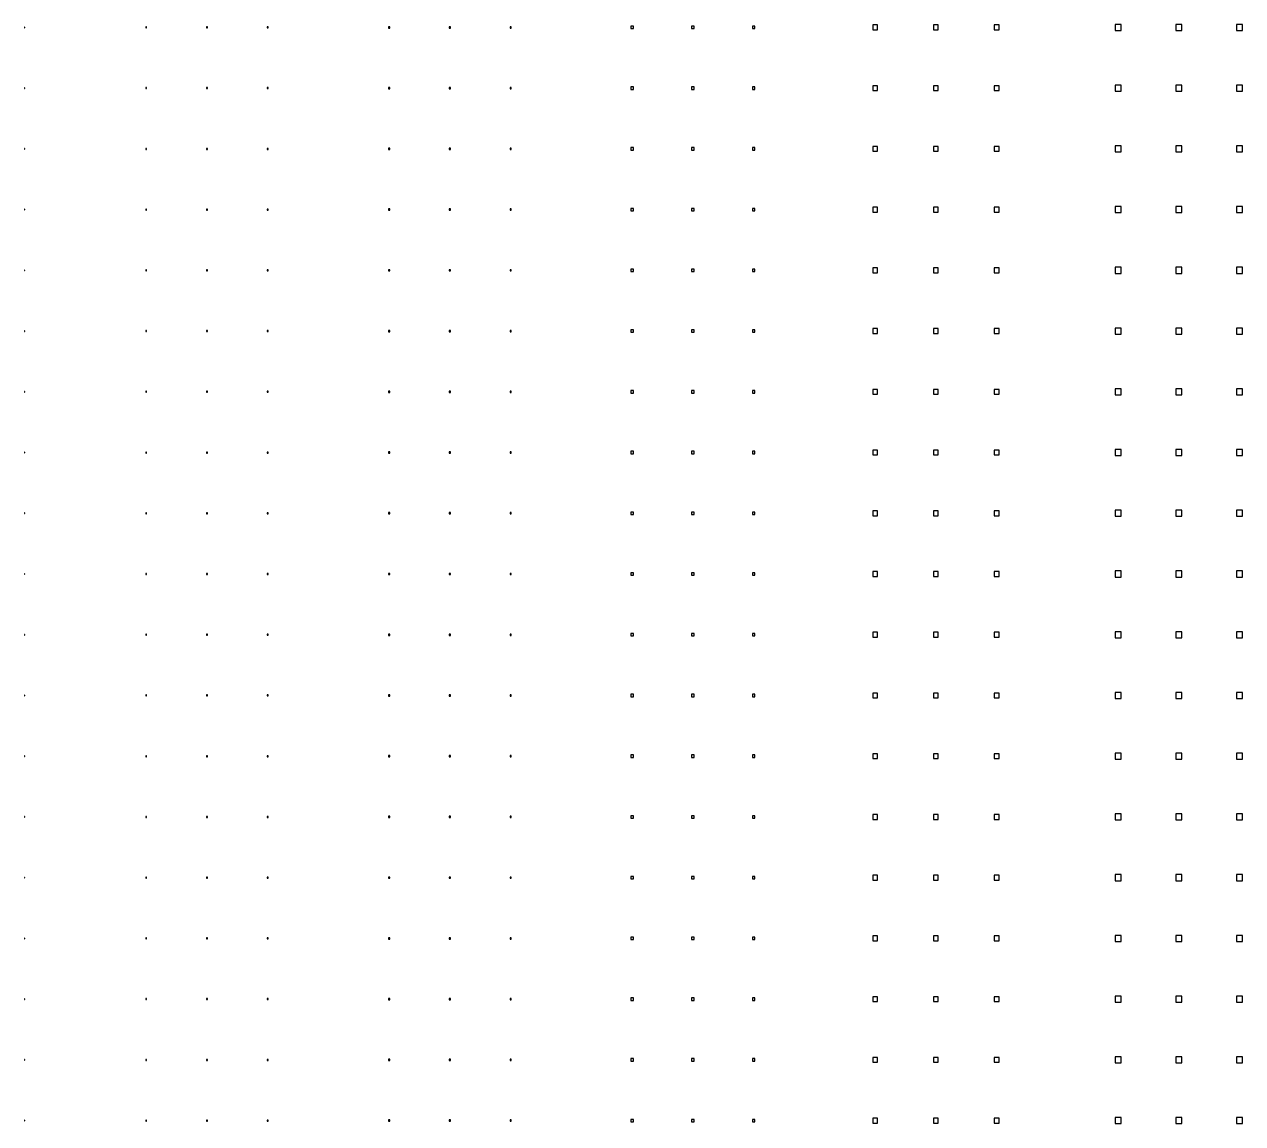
# Model space of a CAD drawing. Extents: x -5117 to 5117, y -2981 to 8396.
# Drawn here: x -2500 to -113, y 5606 to 7760 of the extents above; entities that cross this region are included whole.
import ezdxf

# ---------------------------------------------------------------- set-up
doc = ezdxf.new("R2010")
doc.units = 0
doc.layers.get('0').update_dxf_attribs({"linetype": 'CONTINUOUS'})

msp = doc.modelspace()

# ---------------------------------------------------------------- linework, layer by layer
at = {"color": 7}
for points in [[(-828.289749, 7758.571831), (-837.810321, 7758.571831), (-837.810321, 7749.051259), (-828.289749, 7749.051259)], [(-709.282601, 7758.571831), (-718.803173, 7758.571831), (-718.803173, 7749.051259), (-709.282601, 7749.051259)], [(-590.275453, 7758.571831), (-599.796025, 7758.571831), (-599.796025, 7749.051259), (-590.275453, 7749.051259)], [(-351.071086, 7759.761902), (-362.971801, 7759.761902), (-362.971801, 7747.861187), (-351.071086, 7747.861187)], [(-232.063938, 7759.761902), (-243.964653, 7759.761902), (-243.964653, 7747.861187), (-232.063938, 7747.861187)], [(-113.05679, 7759.761902), (-124.957505, 7759.761902), (-124.957505, 7747.861187), (-113.05679, 7747.861187)], [(-2498.555069, 7754.406581), (-2499.74514, 7754.406581), (-2499.74514, 7753.216509), (-2498.555069, 7753.216509)], [(-2260.183752, 7754.763602), (-2262.087866, 7754.763602), (-2262.087866, 7752.859488), (-2260.183752, 7752.859488)], [(-2141.176604, 7754.763602), (-2143.080718, 7754.763602), (-2143.080718, 7752.859488), (-2141.176604, 7752.859488)], [(-2022.169456, 7754.763602), (-2024.07357, 7754.763602), (-2024.07357, 7752.859488), (-2022.169456, 7752.859488)], [(-1783.917146, 7755.001616), (-1786.297289, 7755.001616), (-1786.297289, 7752.621473), (-1783.917146, 7752.621473)], [(-1664.909998, 7755.001616), (-1667.290141, 7755.001616), (-1667.290141, 7752.621473), (-1664.909998, 7752.621473)], [(-1545.90285, 7755.001616), (-1548.282993, 7755.001616), (-1548.282993, 7752.621473), (-1545.90285, 7752.621473)], [(-1306.698483, 7756.191688), (-1311.458769, 7756.191688), (-1311.458769, 7751.431402), (-1306.698483, 7751.431402)], [(-1187.691335, 7756.191688), (-1192.451621, 7756.191688), (-1192.451621, 7751.431402), (-1187.691335, 7751.431402)], [(-1068.684188, 7756.191688), (-1073.444474, 7756.191688), (-1073.444474, 7751.431402), (-1068.684188, 7751.431402)], [(-828.289749, 7639.564683), (-837.810321, 7639.564683), (-837.810321, 7630.044111), (-828.289749, 7630.044111)], [(-709.282601, 7639.564683), (-718.803173, 7639.564683), (-718.803173, 7630.044111), (-709.282601, 7630.044111)], [(-590.275453, 7639.564683), (-599.796025, 7639.564683), (-599.796025, 7630.044111), (-590.275453, 7630.044111)], [(-351.071086, 7640.754754), (-362.971801, 7640.754754), (-362.971801, 7628.85404), (-351.071086, 7628.85404)], [(-232.063938, 7640.754754), (-243.964653, 7640.754754), (-243.964653, 7628.85404), (-232.063938, 7628.85404)], [(-113.05679, 7640.754754), (-124.957505, 7640.754754), (-124.957505, 7628.85404), (-113.05679, 7628.85404)], [(-2498.555069, 7635.399433), (-2499.74514, 7635.399433), (-2499.74514, 7634.209361), (-2498.555069, 7634.209361)], [(-2260.183752, 7635.756454), (-2262.087866, 7635.756454), (-2262.087866, 7633.85234), (-2260.183752, 7633.85234)], [(-2141.176604, 7635.756454), (-2143.080718, 7635.756454), (-2143.080718, 7633.85234), (-2141.176604, 7633.85234)], [(-2022.169456, 7635.756454), (-2024.07357, 7635.756454), (-2024.07357, 7633.85234), (-2022.169456, 7633.85234)], [(-1783.917146, 7635.994468), (-1786.297289, 7635.994468), (-1786.297289, 7633.614325), (-1783.917146, 7633.614325)], [(-1664.909998, 7635.994468), (-1667.290141, 7635.994468), (-1667.290141, 7633.614325), (-1664.909998, 7633.614325)], [(-1545.90285, 7635.994468), (-1548.282993, 7635.994468), (-1548.282993, 7633.614325), (-1545.90285, 7633.614325)], [(-1306.698483, 7637.18454), (-1311.458769, 7637.18454), (-1311.458769, 7632.424254), (-1306.698483, 7632.424254)], [(-1187.691335, 7637.18454), (-1192.451621, 7637.18454), (-1192.451621, 7632.424254), (-1187.691335, 7632.424254)], [(-1068.684188, 7637.18454), (-1073.444474, 7637.18454), (-1073.444474, 7632.424254), (-1068.684188, 7632.424254)], [(-1306.698483, 7518.177392), (-1311.458769, 7518.177392), (-1311.458769, 7513.417106), (-1306.698483, 7513.417106)], [(-1187.691335, 7518.177392), (-1192.451621, 7518.177392), (-1192.451621, 7513.417106), (-1187.691335, 7513.417106)], [(-1068.684188, 7518.177392), (-1073.444474, 7518.177392), (-1073.444474, 7513.417106), (-1068.684188, 7513.417106)], [(-828.289749, 7520.557535), (-837.810321, 7520.557535), (-837.810321, 7511.036963), (-828.289749, 7511.036963)], [(-709.282601, 7520.557535), (-718.803173, 7520.557535), (-718.803173, 7511.036963), (-709.282601, 7511.036963)], [(-590.275453, 7520.557535), (-599.796025, 7520.557535), (-599.796025, 7511.036963), (-590.275453, 7511.036963)], [(-351.071086, 7521.747606), (-362.971801, 7521.747606), (-362.971801, 7509.846892), (-351.071086, 7509.846892)], [(-232.063938, 7521.747606), (-243.964653, 7521.747606), (-243.964653, 7509.846892), (-232.063938, 7509.846892)], [(-113.05679, 7521.747606), (-124.957505, 7521.747606), (-124.957505, 7509.846892), (-113.05679, 7509.846892)], [(-2498.555069, 7516.392285), (-2499.74514, 7516.392285), (-2499.74514, 7515.202213), (-2498.555069, 7515.202213)], [(-2260.183752, 7516.749306), (-2262.087866, 7516.749306), (-2262.087866, 7514.845192), (-2260.183752, 7514.845192)], [(-2141.176604, 7516.749306), (-2143.080718, 7516.749306), (-2143.080718, 7514.845192), (-2141.176604, 7514.845192)], [(-2022.169456, 7516.749306), (-2024.07357, 7516.749306), (-2024.07357, 7514.845192), (-2022.169456, 7514.845192)], [(-1783.917146, 7516.987321), (-1786.297289, 7516.987321), (-1786.297289, 7514.607178), (-1783.917146, 7514.607178)], [(-1664.909998, 7516.987321), (-1667.290141, 7516.987321), (-1667.290141, 7514.607178), (-1664.909998, 7514.607178)], [(-1545.90285, 7516.987321), (-1548.282993, 7516.987321), (-1548.282993, 7514.607178), (-1545.90285, 7514.607178)], [(-1306.698483, 7399.170244), (-1311.458769, 7399.170244), (-1311.458769, 7394.409958), (-1306.698483, 7394.409958)], [(-1187.691335, 7399.170244), (-1192.451621, 7399.170244), (-1192.451621, 7394.409958), (-1187.691335, 7394.409958)], [(-1068.684188, 7399.170244), (-1073.444474, 7399.170244), (-1073.444474, 7394.409958), (-1068.684188, 7394.409958)], [(-828.289749, 7401.550387), (-837.810321, 7401.550387), (-837.810321, 7392.029815), (-828.289749, 7392.029815)], [(-709.282601, 7401.550387), (-718.803173, 7401.550387), (-718.803173, 7392.029815), (-709.282601, 7392.029815)], [(-590.275453, 7401.550387), (-599.796025, 7401.550387), (-599.796025, 7392.029815), (-590.275453, 7392.029815)], [(-351.071086, 7402.740459), (-362.971801, 7402.740459), (-362.971801, 7390.839744), (-351.071086, 7390.839744)], [(-232.063938, 7402.740459), (-243.964653, 7402.740459), (-243.964653, 7390.839744), (-232.063938, 7390.839744)], [(-113.05679, 7402.740459), (-124.957505, 7402.740459), (-124.957505, 7390.839744), (-113.05679, 7390.839744)], [(-2498.555069, 7397.385137), (-2499.74514, 7397.385137), (-2499.74514, 7396.195066), (-2498.555069, 7396.195066)], [(-2260.183752, 7397.742158), (-2262.087866, 7397.742158), (-2262.087866, 7395.838044), (-2260.183752, 7395.838044)], [(-2141.176604, 7397.742158), (-2143.080718, 7397.742158), (-2143.080718, 7395.838044), (-2141.176604, 7395.838044)], [(-2022.169456, 7397.742158), (-2024.07357, 7397.742158), (-2024.07357, 7395.838044), (-2022.169456, 7395.838044)], [(-1783.917146, 7397.980173), (-1786.297289, 7397.980173), (-1786.297289, 7395.60003), (-1783.917146, 7395.60003)], [(-1664.909998, 7397.980173), (-1667.290141, 7397.980173), (-1667.290141, 7395.60003), (-1664.909998, 7395.60003)], [(-1545.90285, 7397.980173), (-1548.282993, 7397.980173), (-1548.282993, 7395.60003), (-1545.90285, 7395.60003)], [(-1306.698483, 7280.163096), (-1311.458769, 7280.163096), (-1311.458769, 7275.40281), (-1306.698483, 7275.40281)], [(-1187.691335, 7280.163096), (-1192.451621, 7280.163096), (-1192.451621, 7275.40281), (-1187.691335, 7275.40281)], [(-1068.684188, 7280.163096), (-1073.444474, 7280.163096), (-1073.444474, 7275.40281), (-1068.684188, 7275.40281)], [(-828.289749, 7282.543239), (-837.810321, 7282.543239), (-837.810321, 7273.022668), (-828.289749, 7273.022668)], [(-709.282601, 7282.543239), (-718.803173, 7282.543239), (-718.803173, 7273.022668), (-709.282601, 7273.022668)], [(-590.275453, 7282.543239), (-599.796025, 7282.543239), (-599.796025, 7273.022668), (-590.275453, 7273.022668)], [(-351.071086, 7283.733311), (-362.971801, 7283.733311), (-362.971801, 7271.832596), (-351.071086, 7271.832596)], [(-232.063938, 7283.733311), (-243.964653, 7283.733311), (-243.964653, 7271.832596), (-232.063938, 7271.832596)], [(-113.05679, 7283.733311), (-124.957505, 7283.733311), (-124.957505, 7271.832596), (-113.05679, 7271.832596)], [(-2498.555069, 7278.377989), (-2499.74514, 7278.377989), (-2499.74514, 7277.187918), (-2498.555069, 7277.187918)], [(-2260.183752, 7278.735011), (-2262.087866, 7278.735011), (-2262.087866, 7276.830896), (-2260.183752, 7276.830896)], [(-2141.176604, 7278.735011), (-2143.080718, 7278.735011), (-2143.080718, 7276.830896), (-2141.176604, 7276.830896)], [(-2022.169456, 7278.735011), (-2024.07357, 7278.735011), (-2024.07357, 7276.830896), (-2022.169456, 7276.830896)], [(-1783.917146, 7278.973025), (-1786.297289, 7278.973025), (-1786.297289, 7276.592882), (-1783.917146, 7276.592882)], [(-1664.909998, 7278.973025), (-1667.290141, 7278.973025), (-1667.290141, 7276.592882), (-1664.909998, 7276.592882)], [(-1545.90285, 7278.973025), (-1548.282993, 7278.973025), (-1548.282993, 7276.592882), (-1545.90285, 7276.592882)], [(-1306.698483, 7161.155949), (-1311.458769, 7161.155949), (-1311.458769, 7156.395663), (-1306.698483, 7156.395663)], [(-1187.691335, 7161.155949), (-1192.451621, 7161.155949), (-1192.451621, 7156.395663), (-1187.691335, 7156.395663)], [(-1068.684188, 7161.155949), (-1073.444474, 7161.155949), (-1073.444474, 7156.395663), (-1068.684188, 7156.395663)], [(-828.289749, 7163.536091), (-837.810321, 7163.536091), (-837.810321, 7154.01552), (-828.289749, 7154.01552)], [(-709.282601, 7163.536091), (-718.803173, 7163.536091), (-718.803173, 7154.01552), (-709.282601, 7154.01552)], [(-590.275453, 7163.536091), (-599.796025, 7163.536091), (-599.796025, 7154.01552), (-590.275453, 7154.01552)], [(-351.071086, 7164.726163), (-362.971801, 7164.726163), (-362.971801, 7152.825448), (-351.071086, 7152.825448)], [(-232.063938, 7164.726163), (-243.964653, 7164.726163), (-243.964653, 7152.825448), (-232.063938, 7152.825448)], [(-113.05679, 7164.726163), (-124.957505, 7164.726163), (-124.957505, 7152.825448), (-113.05679, 7152.825448)], [(-2498.555069, 7159.370841), (-2499.74514, 7159.370841), (-2499.74514, 7158.18077), (-2498.555069, 7158.18077)], [(-2260.183752, 7159.727863), (-2262.087866, 7159.727863), (-2262.087866, 7157.823748), (-2260.183752, 7157.823748)], [(-2141.176604, 7159.727863), (-2143.080718, 7159.727863), (-2143.080718, 7157.823748), (-2141.176604, 7157.823748)], [(-2022.169456, 7159.727863), (-2024.07357, 7159.727863), (-2024.07357, 7157.823748), (-2022.169456, 7157.823748)], [(-1783.917146, 7159.965877), (-1786.297289, 7159.965877), (-1786.297289, 7157.585734), (-1783.917146, 7157.585734)], [(-1664.909998, 7159.965877), (-1667.290141, 7159.965877), (-1667.290141, 7157.585734), (-1664.909998, 7157.585734)], [(-1545.90285, 7159.965877), (-1548.282993, 7159.965877), (-1548.282993, 7157.585734), (-1545.90285, 7157.585734)], [(-1783.917146, 7040.958729), (-1786.297289, 7040.958729), (-1786.297289, 7038.578586), (-1783.917146, 7038.578586)], [(-1664.909998, 7040.958729), (-1667.290141, 7040.958729), (-1667.290141, 7038.578586), (-1664.909998, 7038.578586)], [(-1545.90285, 7040.958729), (-1548.282993, 7040.958729), (-1548.282993, 7038.578586), (-1545.90285, 7038.578586)], [(-1306.698483, 7042.148801), (-1311.458769, 7042.148801), (-1311.458769, 7037.388515), (-1306.698483, 7037.388515)], [(-1187.691335, 7042.148801), (-1192.451621, 7042.148801), (-1192.451621, 7037.388515), (-1187.691335, 7037.388515)], [(-1068.684188, 7042.148801), (-1073.444474, 7042.148801), (-1073.444474, 7037.388515), (-1068.684188, 7037.388515)], [(-828.289749, 7044.528944), (-837.810321, 7044.528944), (-837.810321, 7035.008372), (-828.289749, 7035.008372)], [(-709.282601, 7044.528944), (-718.803173, 7044.528944), (-718.803173, 7035.008372), (-709.282601, 7035.008372)], [(-590.275453, 7044.528944), (-599.796025, 7044.528944), (-599.796025, 7035.008372), (-590.275453, 7035.008372)], [(-351.071086, 7045.719015), (-362.971801, 7045.719015), (-362.971801, 7033.8183), (-351.071086, 7033.8183)], [(-232.063938, 7045.719015), (-243.964653, 7045.719015), (-243.964653, 7033.8183), (-232.063938, 7033.8183)], [(-113.05679, 7045.719015), (-124.957505, 7045.719015), (-124.957505, 7033.8183), (-113.05679, 7033.8183)], [(-2498.555069, 7040.363693), (-2499.74514, 7040.363693), (-2499.74514, 7039.173622), (-2498.555069, 7039.173622)], [(-2260.183752, 7040.720715), (-2262.087866, 7040.720715), (-2262.087866, 7038.816601), (-2260.183752, 7038.816601)], [(-2141.176604, 7040.720715), (-2143.080718, 7040.720715), (-2143.080718, 7038.816601), (-2141.176604, 7038.816601)], [(-2022.169456, 7040.720715), (-2024.07357, 7040.720715), (-2024.07357, 7038.816601), (-2022.169456, 7038.816601)], [(-2260.183752, 6921.713567), (-2262.087866, 6921.713567), (-2262.087866, 6919.809453), (-2260.183752, 6919.809453)], [(-2141.176604, 6921.713567), (-2143.080718, 6921.713567), (-2143.080718, 6919.809453), (-2141.176604, 6919.809453)], [(-2022.169456, 6921.713567), (-2024.07357, 6921.713567), (-2024.07357, 6919.809453), (-2022.169456, 6919.809453)], [(-1783.917146, 6921.951581), (-1786.297289, 6921.951581), (-1786.297289, 6919.571438), (-1783.917146, 6919.571438)], [(-1664.909998, 6921.951581), (-1667.290141, 6921.951581), (-1667.290141, 6919.571438), (-1664.909998, 6919.571438)], [(-1545.90285, 6921.951581), (-1548.282993, 6921.951581), (-1548.282993, 6919.571438), (-1545.90285, 6919.571438)], [(-1306.698483, 6923.141653), (-1311.458769, 6923.141653), (-1311.458769, 6918.381367), (-1306.698483, 6918.381367)], [(-1187.691335, 6923.141653), (-1192.451621, 6923.141653), (-1192.451621, 6918.381367), (-1187.691335, 6918.381367)], [(-1068.684188, 6923.141653), (-1073.444474, 6923.141653), (-1073.444474, 6918.381367), (-1068.684188, 6918.381367)], [(-828.289749, 6925.521796), (-837.810321, 6925.521796), (-837.810321, 6916.001224), (-828.289749, 6916.001224)], [(-709.282601, 6925.521796), (-718.803173, 6925.521796), (-718.803173, 6916.001224), (-709.282601, 6916.001224)], [(-590.275453, 6925.521796), (-599.796025, 6925.521796), (-599.796025, 6916.001224), (-590.275453, 6916.001224)], [(-351.071086, 6926.711867), (-362.971801, 6926.711867), (-362.971801, 6914.811153), (-351.071086, 6914.811153)], [(-232.063938, 6926.711867), (-243.964653, 6926.711867), (-243.964653, 6914.811153), (-232.063938, 6914.811153)], [(-113.05679, 6926.711867), (-124.957505, 6926.711867), (-124.957505, 6914.811153), (-113.05679, 6914.811153)], [(-2498.555069, 6921.356546), (-2499.74514, 6921.356546), (-2499.74514, 6920.166474), (-2498.555069, 6920.166474)], [(-2498.555069, 6802.349398), (-2499.74514, 6802.349398), (-2499.74514, 6801.159326), (-2498.555069, 6801.159326)], [(-2260.183752, 6802.706419), (-2262.087866, 6802.706419), (-2262.087866, 6800.802305), (-2260.183752, 6800.802305)], [(-2141.176604, 6802.706419), (-2143.080718, 6802.706419), (-2143.080718, 6800.802305), (-2141.176604, 6800.802305)], [(-2022.169456, 6802.706419), (-2024.07357, 6802.706419), (-2024.07357, 6800.802305), (-2022.169456, 6800.802305)], [(-1783.917146, 6802.944434), (-1786.297289, 6802.944434), (-1786.297289, 6800.564291), (-1783.917146, 6800.564291)], [(-1664.909998, 6802.944434), (-1667.290141, 6802.944434), (-1667.290141, 6800.564291), (-1664.909998, 6800.564291)], [(-1545.90285, 6802.944434), (-1548.282993, 6802.944434), (-1548.282993, 6800.564291), (-1545.90285, 6800.564291)], [(-1306.698483, 6804.134505), (-1311.458769, 6804.134505), (-1311.458769, 6799.374219), (-1306.698483, 6799.374219)], [(-1187.691335, 6804.134505), (-1192.451621, 6804.134505), (-1192.451621, 6799.374219), (-1187.691335, 6799.374219)], [(-1068.684188, 6804.134505), (-1073.444474, 6804.134505), (-1073.444474, 6799.374219), (-1068.684188, 6799.374219)], [(-828.289749, 6806.514648), (-837.810321, 6806.514648), (-837.810321, 6796.994076), (-828.289749, 6796.994076)], [(-709.282601, 6806.514648), (-718.803173, 6806.514648), (-718.803173, 6796.994076), (-709.282601, 6796.994076)], [(-590.275453, 6806.514648), (-599.796025, 6806.514648), (-599.796025, 6796.994076), (-590.275453, 6796.994076)], [(-351.071086, 6807.704719), (-362.971801, 6807.704719), (-362.971801, 6795.804005), (-351.071086, 6795.804005)], [(-232.063938, 6807.704719), (-243.964653, 6807.704719), (-243.964653, 6795.804005), (-232.063938, 6795.804005)], [(-113.05679, 6807.704719), (-124.957505, 6807.704719), (-124.957505, 6795.804005), (-113.05679, 6795.804005)], [(-2498.555069, 6683.34225), (-2499.74514, 6683.34225), (-2499.74514, 6682.152178), (-2498.555069, 6682.152178)], [(-2260.183752, 6683.699271), (-2262.087866, 6683.699271), (-2262.087866, 6681.795157), (-2260.183752, 6681.795157)], [(-2141.176604, 6683.699271), (-2143.080718, 6683.699271), (-2143.080718, 6681.795157), (-2141.176604, 6681.795157)], [(-2022.169456, 6683.699271), (-2024.07357, 6683.699271), (-2024.07357, 6681.795157), (-2022.169456, 6681.795157)], [(-1783.917146, 6683.937286), (-1786.297289, 6683.937286), (-1786.297289, 6681.557143), (-1783.917146, 6681.557143)], [(-1664.909998, 6683.937286), (-1667.290141, 6683.937286), (-1667.290141, 6681.557143), (-1664.909998, 6681.557143)], [(-1545.90285, 6683.937286), (-1548.282993, 6683.937286), (-1548.282993, 6681.557143), (-1545.90285, 6681.557143)], [(-1306.698483, 6685.127357), (-1311.458769, 6685.127357), (-1311.458769, 6680.367071), (-1306.698483, 6680.367071)], [(-1187.691335, 6685.127357), (-1192.451621, 6685.127357), (-1192.451621, 6680.367071), (-1187.691335, 6680.367071)], [(-1068.684188, 6685.127357), (-1073.444474, 6685.127357), (-1073.444474, 6680.367071), (-1068.684188, 6680.367071)], [(-828.289749, 6687.5075), (-837.810321, 6687.5075), (-837.810321, 6677.986928), (-828.289749, 6677.986928)], [(-709.282601, 6687.5075), (-718.803173, 6687.5075), (-718.803173, 6677.986928), (-709.282601, 6677.986928)], [(-590.275453, 6687.5075), (-599.796025, 6687.5075), (-599.796025, 6677.986928), (-590.275453, 6677.986928)], [(-351.071086, 6688.697572), (-362.971801, 6688.697572), (-362.971801, 6676.796857), (-351.071086, 6676.796857)], [(-232.063938, 6688.697572), (-243.964653, 6688.697572), (-243.964653, 6676.796857), (-232.063938, 6676.796857)], [(-113.05679, 6688.697572), (-124.957505, 6688.697572), (-124.957505, 6676.796857), (-113.05679, 6676.796857)], [(-2498.555069, 6564.335102), (-2499.74514, 6564.335102), (-2499.74514, 6563.145031), (-2498.555069, 6563.145031)], [(-2260.183752, 6564.692124), (-2262.087866, 6564.692124), (-2262.087866, 6562.788009), (-2260.183752, 6562.788009)], [(-2141.176604, 6564.692124), (-2143.080718, 6564.692124), (-2143.080718, 6562.788009), (-2141.176604, 6562.788009)], [(-2022.169456, 6564.692124), (-2024.07357, 6564.692124), (-2024.07357, 6562.788009), (-2022.169456, 6562.788009)], [(-1783.917146, 6564.930138), (-1786.297289, 6564.930138), (-1786.297289, 6562.549995), (-1783.917146, 6562.549995)], [(-1664.909998, 6564.930138), (-1667.290141, 6564.930138), (-1667.290141, 6562.549995), (-1664.909998, 6562.549995)], [(-1545.90285, 6564.930138), (-1548.282993, 6564.930138), (-1548.282993, 6562.549995), (-1545.90285, 6562.549995)], [(-1306.698483, 6566.120209), (-1311.458769, 6566.120209), (-1311.458769, 6561.359923), (-1306.698483, 6561.359923)], [(-1187.691335, 6566.120209), (-1192.451621, 6566.120209), (-1192.451621, 6561.359923), (-1187.691335, 6561.359923)], [(-1068.684188, 6566.120209), (-1073.444474, 6566.120209), (-1073.444474, 6561.359923), (-1068.684188, 6561.359923)], [(-828.289749, 6568.500352), (-837.810321, 6568.500352), (-837.810321, 6558.97978), (-828.289749, 6558.97978)], [(-709.282601, 6568.500352), (-718.803173, 6568.500352), (-718.803173, 6558.97978), (-709.282601, 6558.97978)], [(-590.275453, 6568.500352), (-599.796025, 6568.500352), (-599.796025, 6558.97978), (-590.275453, 6558.97978)], [(-351.071086, 6569.690424), (-362.971801, 6569.690424), (-362.971801, 6557.789709), (-351.071086, 6557.789709)], [(-232.063938, 6569.690424), (-243.964653, 6569.690424), (-243.964653, 6557.789709), (-232.063938, 6557.789709)], [(-113.05679, 6569.690424), (-124.957505, 6569.690424), (-124.957505, 6557.789709), (-113.05679, 6557.789709)], [(-2498.555069, 6445.327954), (-2499.74514, 6445.327954), (-2499.74514, 6444.137883), (-2498.555069, 6444.137883)], [(-2260.183752, 6445.684976), (-2262.087866, 6445.684976), (-2262.087866, 6443.780861), (-2260.183752, 6443.780861)], [(-2141.176604, 6445.684976), (-2143.080718, 6445.684976), (-2143.080718, 6443.780861), (-2141.176604, 6443.780861)], [(-2022.169456, 6445.684976), (-2024.07357, 6445.684976), (-2024.07357, 6443.780861), (-2022.169456, 6443.780861)], [(-1783.917146, 6445.92299), (-1786.297289, 6445.92299), (-1786.297289, 6443.542847), (-1783.917146, 6443.542847)], [(-1664.909998, 6445.92299), (-1667.290141, 6445.92299), (-1667.290141, 6443.542847), (-1664.909998, 6443.542847)], [(-1545.90285, 6445.92299), (-1548.282993, 6445.92299), (-1548.282993, 6443.542847), (-1545.90285, 6443.542847)], [(-1306.698483, 6447.113062), (-1311.458769, 6447.113062), (-1311.458769, 6442.352776), (-1306.698483, 6442.352776)], [(-1187.691335, 6447.113062), (-1192.451621, 6447.113062), (-1192.451621, 6442.352776), (-1187.691335, 6442.352776)], [(-1068.684188, 6447.113062), (-1073.444474, 6447.113062), (-1073.444474, 6442.352776), (-1068.684188, 6442.352776)], [(-828.289749, 6449.493204), (-837.810321, 6449.493204), (-837.810321, 6439.972633), (-828.289749, 6439.972633)], [(-709.282601, 6449.493204), (-718.803173, 6449.493204), (-718.803173, 6439.972633), (-709.282601, 6439.972633)], [(-590.275453, 6449.493204), (-599.796025, 6449.493204), (-599.796025, 6439.972633), (-590.275453, 6439.972633)], [(-351.071086, 6450.683276), (-362.971801, 6450.683276), (-362.971801, 6438.782561), (-351.071086, 6438.782561)], [(-232.063938, 6450.683276), (-243.964653, 6450.683276), (-243.964653, 6438.782561), (-232.063938, 6438.782561)], [(-113.05679, 6450.683276), (-124.957505, 6450.683276), (-124.957505, 6438.782561), (-113.05679, 6438.782561)], [(-2498.555069, 6326.320806), (-2499.74514, 6326.320806), (-2499.74514, 6325.130735), (-2498.555069, 6325.130735)], [(-2260.183752, 6326.677828), (-2262.087866, 6326.677828), (-2262.087866, 6324.773714), (-2260.183752, 6324.773714)], [(-2141.176604, 6326.677828), (-2143.080718, 6326.677828), (-2143.080718, 6324.773714), (-2141.176604, 6324.773714)], [(-2022.169456, 6326.677828), (-2024.07357, 6326.677828), (-2024.07357, 6324.773714), (-2022.169456, 6324.773714)], [(-1783.917146, 6326.915842), (-1786.297289, 6326.915842), (-1786.297289, 6324.535699), (-1783.917146, 6324.535699)], [(-1664.909998, 6326.915842), (-1667.290141, 6326.915842), (-1667.290141, 6324.535699), (-1664.909998, 6324.535699)], [(-1545.90285, 6326.915842), (-1548.282993, 6326.915842), (-1548.282993, 6324.535699), (-1545.90285, 6324.535699)], [(-1306.698483, 6328.105914), (-1311.458769, 6328.105914), (-1311.458769, 6323.345628), (-1306.698483, 6323.345628)], [(-1187.691335, 6328.105914), (-1192.451621, 6328.105914), (-1192.451621, 6323.345628), (-1187.691335, 6323.345628)], [(-1068.684188, 6328.105914), (-1073.444474, 6328.105914), (-1073.444474, 6323.345628), (-1068.684188, 6323.345628)], [(-828.289749, 6330.486057), (-837.810321, 6330.486057), (-837.810321, 6320.965485), (-828.289749, 6320.965485)], [(-709.282601, 6330.486057), (-718.803173, 6330.486057), (-718.803173, 6320.965485), (-709.282601, 6320.965485)], [(-590.275453, 6330.486057), (-599.796025, 6330.486057), (-599.796025, 6320.965485), (-590.275453, 6320.965485)], [(-351.071086, 6331.676128), (-362.971801, 6331.676128), (-362.971801, 6319.775413), (-351.071086, 6319.775413)], [(-232.063938, 6331.676128), (-243.964653, 6331.676128), (-243.964653, 6319.775413), (-232.063938, 6319.775413)], [(-113.05679, 6331.676128), (-124.957505, 6331.676128), (-124.957505, 6319.775413), (-113.05679, 6319.775413)], [(-2498.555069, 6207.313659), (-2499.74514, 6207.313659), (-2499.74514, 6206.123587), (-2498.555069, 6206.123587)], [(-2260.183752, 6207.67068), (-2262.087866, 6207.67068), (-2262.087866, 6205.766566), (-2260.183752, 6205.766566)], [(-2141.176604, 6207.67068), (-2143.080718, 6207.67068), (-2143.080718, 6205.766566), (-2141.176604, 6205.766566)], [(-2022.169456, 6207.67068), (-2024.07357, 6207.67068), (-2024.07357, 6205.766566), (-2022.169456, 6205.766566)], [(-1783.917146, 6207.908694), (-1786.297289, 6207.908694), (-1786.297289, 6205.528551), (-1783.917146, 6205.528551)], [(-1664.909998, 6207.908694), (-1667.290141, 6207.908694), (-1667.290141, 6205.528551), (-1664.909998, 6205.528551)], [(-1545.90285, 6207.908694), (-1548.282993, 6207.908694), (-1548.282993, 6205.528551), (-1545.90285, 6205.528551)], [(-1306.698483, 6209.098766), (-1311.458769, 6209.098766), (-1311.458769, 6204.33848), (-1306.698483, 6204.33848)], [(-1187.691335, 6209.098766), (-1192.451621, 6209.098766), (-1192.451621, 6204.33848), (-1187.691335, 6204.33848)], [(-1068.684188, 6209.098766), (-1073.444474, 6209.098766), (-1073.444474, 6204.33848), (-1068.684188, 6204.33848)], [(-828.289749, 6211.478909), (-837.810321, 6211.478909), (-837.810321, 6201.958337), (-828.289749, 6201.958337)], [(-709.282601, 6211.478909), (-718.803173, 6211.478909), (-718.803173, 6201.958337), (-709.282601, 6201.958337)], [(-590.275453, 6211.478909), (-599.796025, 6211.478909), (-599.796025, 6201.958337), (-590.275453, 6201.958337)], [(-351.071086, 6212.66898), (-362.971801, 6212.66898), (-362.971801, 6200.768265), (-351.071086, 6200.768265)], [(-232.063938, 6212.66898), (-243.964653, 6212.66898), (-243.964653, 6200.768265), (-232.063938, 6200.768265)], [(-113.05679, 6212.66898), (-124.957505, 6212.66898), (-124.957505, 6200.768265), (-113.05679, 6200.768265)], [(-2498.555069, 6088.306511), (-2499.74514, 6088.306511), (-2499.74514, 6087.116439), (-2498.555069, 6087.116439)], [(-2260.183752, 6088.663532), (-2262.087866, 6088.663532), (-2262.087866, 6086.759418), (-2260.183752, 6086.759418)], [(-2141.176604, 6088.663532), (-2143.080718, 6088.663532), (-2143.080718, 6086.759418), (-2141.176604, 6086.759418)], [(-2022.169456, 6088.663532), (-2024.07357, 6088.663532), (-2024.07357, 6086.759418), (-2022.169456, 6086.759418)], [(-1783.917146, 6088.901547), (-1786.297289, 6088.901547), (-1786.297289, 6086.521404), (-1783.917146, 6086.521404)], [(-1664.909998, 6088.901547), (-1667.290141, 6088.901547), (-1667.290141, 6086.521404), (-1664.909998, 6086.521404)], [(-1545.90285, 6088.901547), (-1548.282993, 6088.901547), (-1548.282993, 6086.521404), (-1545.90285, 6086.521404)], [(-1306.698483, 6090.091618), (-1311.458769, 6090.091618), (-1311.458769, 6085.331332), (-1306.698483, 6085.331332)], [(-1187.691335, 6090.091618), (-1192.451621, 6090.091618), (-1192.451621, 6085.331332), (-1187.691335, 6085.331332)], [(-1068.684188, 6090.091618), (-1073.444474, 6090.091618), (-1073.444474, 6085.331332), (-1068.684188, 6085.331332)], [(-828.289749, 6092.471761), (-837.810321, 6092.471761), (-837.810321, 6082.951189), (-828.289749, 6082.951189)], [(-709.282601, 6092.471761), (-718.803173, 6092.471761), (-718.803173, 6082.951189), (-709.282601, 6082.951189)], [(-590.275453, 6092.471761), (-599.796025, 6092.471761), (-599.796025, 6082.951189), (-590.275453, 6082.951189)], [(-351.071086, 6093.661832), (-362.971801, 6093.661832), (-362.971801, 6081.761118), (-351.071086, 6081.761118)], [(-232.063938, 6093.661832), (-243.964653, 6093.661832), (-243.964653, 6081.761118), (-232.063938, 6081.761118)], [(-113.05679, 6093.661832), (-124.957505, 6093.661832), (-124.957505, 6081.761118), (-113.05679, 6081.761118)], [(-2498.555069, 5969.299363), (-2499.74514, 5969.299363), (-2499.74514, 5968.109291), (-2498.555069, 5968.109291)], [(-2260.183752, 5969.656384), (-2262.087866, 5969.656384), (-2262.087866, 5967.75227), (-2260.183752, 5967.75227)], [(-2141.176604, 5969.656384), (-2143.080718, 5969.656384), (-2143.080718, 5967.75227), (-2141.176604, 5967.75227)], [(-2022.169456, 5969.656384), (-2024.07357, 5969.656384), (-2024.07357, 5967.75227), (-2022.169456, 5967.75227)], [(-1783.917146, 5969.894399), (-1786.297289, 5969.894399), (-1786.297289, 5967.514256), (-1783.917146, 5967.514256)], [(-1664.909998, 5969.894399), (-1667.290141, 5969.894399), (-1667.290141, 5967.514256), (-1664.909998, 5967.514256)], [(-1545.90285, 5969.894399), (-1548.282993, 5969.894399), (-1548.282993, 5967.514256), (-1545.90285, 5967.514256)], [(-1306.698483, 5971.08447), (-1311.458769, 5971.08447), (-1311.458769, 5966.324184), (-1306.698483, 5966.324184)], [(-1187.691335, 5971.08447), (-1192.451621, 5971.08447), (-1192.451621, 5966.324184), (-1187.691335, 5966.324184)], [(-1068.684188, 5971.08447), (-1073.444474, 5971.08447), (-1073.444474, 5966.324184), (-1068.684188, 5966.324184)], [(-828.289749, 5973.464613), (-837.810321, 5973.464613), (-837.810321, 5963.944041), (-828.289749, 5963.944041)], [(-709.282601, 5973.464613), (-718.803173, 5973.464613), (-718.803173, 5963.944041), (-709.282601, 5963.944041)], [(-590.275453, 5973.464613), (-599.796025, 5973.464613), (-599.796025, 5963.944041), (-590.275453, 5963.944041)], [(-351.071086, 5974.654685), (-362.971801, 5974.654685), (-362.971801, 5962.75397), (-351.071086, 5962.75397)], [(-232.063938, 5974.654685), (-243.964653, 5974.654685), (-243.964653, 5962.75397), (-232.063938, 5962.75397)], [(-113.05679, 5974.654685), (-124.957505, 5974.654685), (-124.957505, 5962.75397), (-113.05679, 5962.75397)], [(-2498.555069, 5850.292215), (-2499.74514, 5850.292215), (-2499.74514, 5849.102144), (-2498.555069, 5849.102144)], [(-2260.183752, 5850.649237), (-2262.087866, 5850.649237), (-2262.087866, 5848.745122), (-2260.183752, 5848.745122)], [(-2141.176604, 5850.649237), (-2143.080718, 5850.649237), (-2143.080718, 5848.745122), (-2141.176604, 5848.745122)], [(-2022.169456, 5850.649237), (-2024.07357, 5850.649237), (-2024.07357, 5848.745122), (-2022.169456, 5848.745122)], [(-1783.917146, 5850.887251), (-1786.297289, 5850.887251), (-1786.297289, 5848.507108), (-1783.917146, 5848.507108)], [(-1664.909998, 5850.887251), (-1667.290141, 5850.887251), (-1667.290141, 5848.507108), (-1664.909998, 5848.507108)], [(-1545.90285, 5850.887251), (-1548.282993, 5850.887251), (-1548.282993, 5848.507108), (-1545.90285, 5848.507108)], [(-1306.698483, 5852.077322), (-1311.458769, 5852.077322), (-1311.458769, 5847.317036), (-1306.698483, 5847.317036)], [(-1187.691335, 5852.077322), (-1192.451621, 5852.077322), (-1192.451621, 5847.317036), (-1187.691335, 5847.317036)], [(-1068.684188, 5852.077322), (-1073.444474, 5852.077322), (-1073.444474, 5847.317036), (-1068.684188, 5847.317036)], [(-828.289749, 5854.457465), (-837.810321, 5854.457465), (-837.810321, 5844.936893), (-828.289749, 5844.936893)], [(-709.282601, 5854.457465), (-718.803173, 5854.457465), (-718.803173, 5844.936893), (-709.282601, 5844.936893)], [(-590.275453, 5854.457465), (-599.796025, 5854.457465), (-599.796025, 5844.936893), (-590.275453, 5844.936893)], [(-351.071086, 5855.647537), (-362.971801, 5855.647537), (-362.971801, 5843.746822), (-351.071086, 5843.746822)], [(-232.063938, 5855.647537), (-243.964653, 5855.647537), (-243.964653, 5843.746822), (-232.063938, 5843.746822)], [(-113.05679, 5855.647537), (-124.957505, 5855.647537), (-124.957505, 5843.746822), (-113.05679, 5843.746822)], [(-2498.555069, 5731.285067), (-2499.74514, 5731.285067), (-2499.74514, 5730.094996), (-2498.555069, 5730.094996)], [(-2260.183752, 5731.642089), (-2262.087866, 5731.642089), (-2262.087866, 5729.737974), (-2260.183752, 5729.737974)], [(-2141.176604, 5731.642089), (-2143.080718, 5731.642089), (-2143.080718, 5729.737974), (-2141.176604, 5729.737974)], [(-2022.169456, 5731.642089), (-2024.07357, 5731.642089), (-2024.07357, 5729.737974), (-2022.169456, 5729.737974)], [(-1783.917146, 5731.880103), (-1786.297289, 5731.880103), (-1786.297289, 5729.49996), (-1783.917146, 5729.49996)], [(-1664.909998, 5731.880103), (-1667.290141, 5731.880103), (-1667.290141, 5729.49996), (-1664.909998, 5729.49996)], [(-1545.90285, 5731.880103), (-1548.282993, 5731.880103), (-1548.282993, 5729.49996), (-1545.90285, 5729.49996)], [(-1306.698483, 5733.070174), (-1311.458769, 5733.070174), (-1311.458769, 5728.309889), (-1306.698483, 5728.309889)], [(-1187.691335, 5733.070174), (-1192.451621, 5733.070174), (-1192.451621, 5728.309889), (-1187.691335, 5728.309889)], [(-1068.684188, 5733.070174), (-1073.444474, 5733.070174), (-1073.444474, 5728.309889), (-1068.684188, 5728.309889)], [(-828.289749, 5735.450317), (-837.810321, 5735.450317), (-837.810321, 5725.929746), (-828.289749, 5725.929746)], [(-709.282601, 5735.450317), (-718.803173, 5735.450317), (-718.803173, 5725.929746), (-709.282601, 5725.929746)], [(-590.275453, 5735.450317), (-599.796025, 5735.450317), (-599.796025, 5725.929746), (-590.275453, 5725.929746)], [(-351.071086, 5736.640389), (-362.971801, 5736.640389), (-362.971801, 5724.739674), (-351.071086, 5724.739674)], [(-232.063938, 5736.640389), (-243.964653, 5736.640389), (-243.964653, 5724.739674), (-232.063938, 5724.739674)], [(-113.05679, 5736.640389), (-124.957505, 5736.640389), (-124.957505, 5724.739674), (-113.05679, 5724.739674)], [(-2498.555069, 5612.277919), (-2499.74514, 5612.277919), (-2499.74514, 5611.087848), (-2498.555069, 5611.087848)], [(-2260.183752, 5612.634941), (-2262.087866, 5612.634941), (-2262.087866, 5610.730827), (-2260.183752, 5610.730827)], [(-2141.176604, 5612.634941), (-2143.080718, 5612.634941), (-2143.080718, 5610.730827), (-2141.176604, 5610.730827)], [(-2022.169456, 5612.634941), (-2024.07357, 5612.634941), (-2024.07357, 5610.730827), (-2022.169456, 5610.730827)], [(-1783.917146, 5612.872955), (-1786.297289, 5612.872955), (-1786.297289, 5610.492812), (-1783.917146, 5610.492812)], [(-1664.909998, 5612.872955), (-1667.290141, 5612.872955), (-1667.290141, 5610.492812), (-1664.909998, 5610.492812)], [(-1545.90285, 5612.872955), (-1548.282993, 5612.872955), (-1548.282993, 5610.492812), (-1545.90285, 5610.492812)], [(-1306.698483, 5614.063027), (-1311.458769, 5614.063027), (-1311.458769, 5609.302741), (-1306.698483, 5609.302741)], [(-1187.691335, 5614.063027), (-1192.451621, 5614.063027), (-1192.451621, 5609.302741), (-1187.691335, 5609.302741)], [(-1068.684188, 5614.063027), (-1073.444474, 5614.063027), (-1073.444474, 5609.302741), (-1068.684188, 5609.302741)], [(-828.289749, 5616.44317), (-837.810321, 5616.44317), (-837.810321, 5606.922598), (-828.289749, 5606.922598)], [(-709.282601, 5616.44317), (-718.803173, 5616.44317), (-718.803173, 5606.922598), (-709.282601, 5606.922598)], [(-590.275453, 5616.44317), (-599.796025, 5616.44317), (-599.796025, 5606.922598), (-590.275453, 5606.922598)], [(-351.071086, 5617.633241), (-362.971801, 5617.633241), (-362.971801, 5605.732526), (-351.071086, 5605.732526)], [(-232.063938, 5617.633241), (-243.964653, 5617.633241), (-243.964653, 5605.732526), (-232.063938, 5605.732526)], [(-113.05679, 5617.633241), (-124.957505, 5617.633241), (-124.957505, 5605.732526), (-113.05679, 5605.732526)]]:
    msp.add_lwpolyline(points, close=True, dxfattribs=at)

doc.saveas('drawing.dxf')
